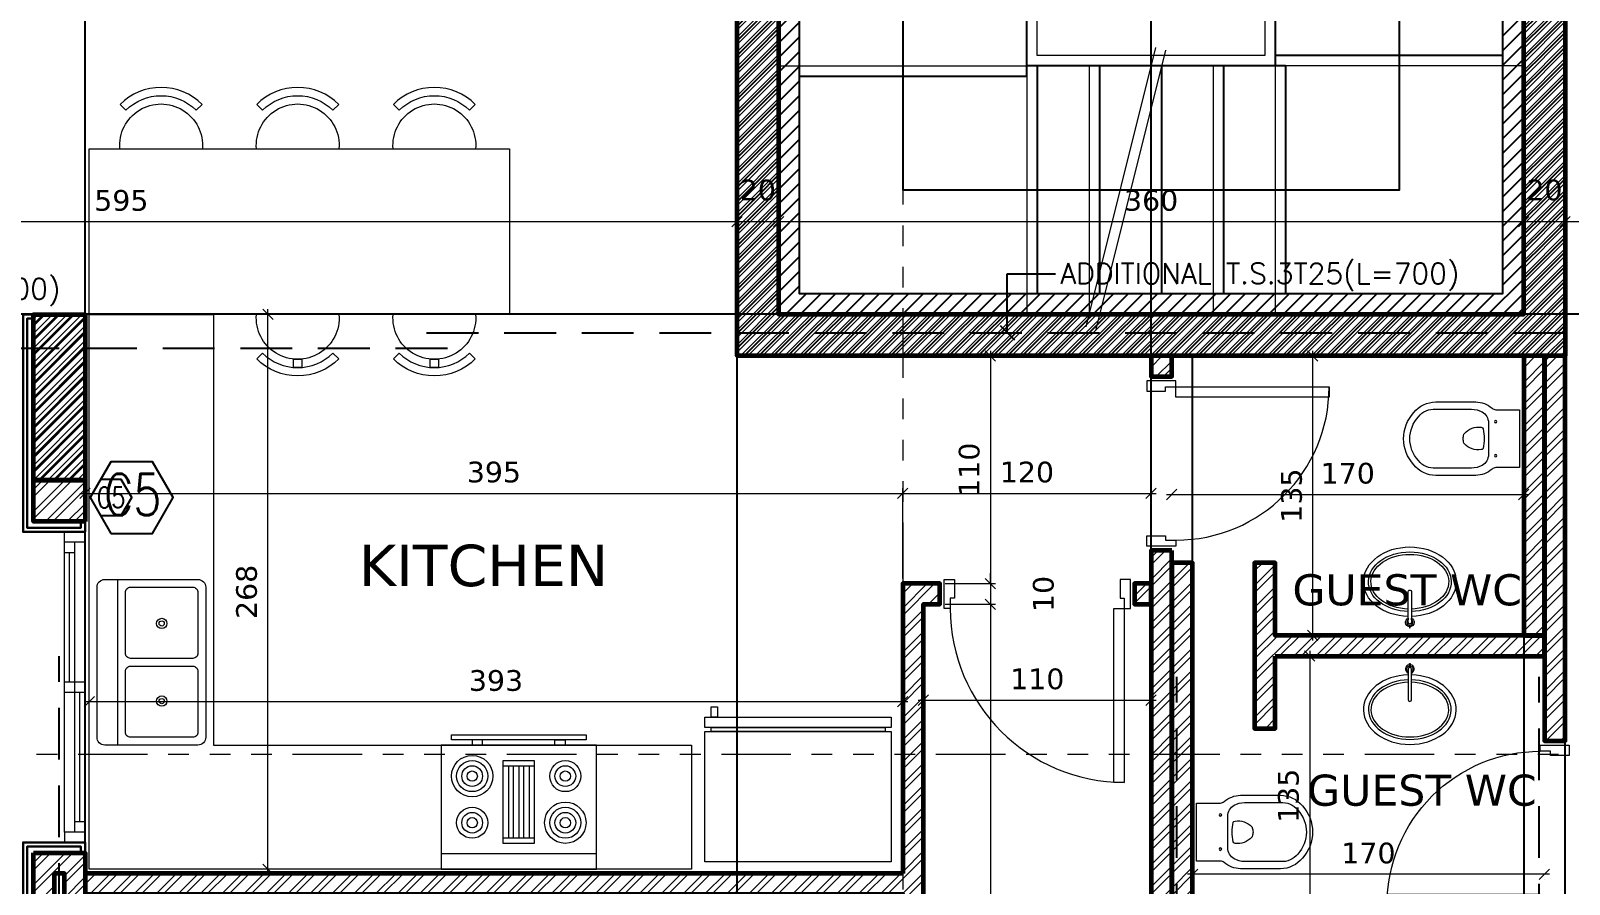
# Model space of a CAD drawing. Header units: inches. Extents: x -48 to 777, y -156 to 510.
# Drawn here: x 394.76 to 402.2, y 141.1 to 145.23 of the extents above; entities that cross this region are included whole.
import ezdxf
from ezdxf.enums import TextEntityAlignment as Align

# ---------------------------------------------------------------- set-up
doc = ezdxf.new("R2010")
doc.units = ezdxf.units.IN
doc.header["$MEASUREMENT"] = 0
doc.set_wipeout_variables(frame=1)
for name, pattern in [('ACAD_ISO06W100', [36, 24, -3, 0, -3, 0, -3, 0, -3]), ('ACAD_ISO10W100', [18, 12, -3, 0, -3]), ('HIDDEN', [0.375, 0.25, -0.125])]:
    doc.linetypes.add(name, pattern=pattern)
doc.layers.get('Defpoints').update_dxf_attribs({"lineweight": 5})
for name, color, linetype, lineweight in [('A-AXIS', 253, 'ACAD_ISO10W100', 5), ('A-AXIS ST', 251, 'ACAD_ISO10W100', 5), ('A-DIM', 9, 'Continuous', 5), ('A-DOORS', 38, 'Continuous', 20), ('A-FURN1', 211, 'Continuous', 15), ('A-LEVELS', 139, 'Continuous', 20), ('A-LIMIT LOT', 235, 'ACAD_ISO10W100', 20), ('A-NOTES', 151, 'Continuous', 20), ('A-PILLARS', 1, 'Continuous', 60), ('A-SANITARY', 120, 'Continuous', 5), ('A-SIGNS1', 20, 'Continuous', 15), ('A-STAIRS', 135, 'Continuous', 20), ('A-TEXT', 50, 'Continuous', 15), ('A-WALLS', 7, 'Continuous', 60), ('A-WINDOWS', 4, 'Continuous', 20), ('C-STONE', 42, 'Continuous', 30), ('D-METAL', 156, 'Continuous', 20), ('H-PILLARS', 61, 'Continuous', 5), ('H-WALLS', 51, 'Continuous', 5)]:
    doc.layers.add(name, color=color, linetype=linetype, lineweight=lineweight)
for name, color, linetype in [('pts pc', 7, 'Continuous'), ('Str-Axes', 8, 'Continuous'), ('str-col-hatch', 8, 'Continuous'), ('str-COL-TAG-100', 1, 'Continuous'), ('str-COL-TAG-50', 7, 'Continuous'), ('str-columns', 3, 'Continuous'), ('str-slab-top', 1, 'Continuous'), ('str-stairs', 2, 'Continuous'), ('str-sunken-slabs', 5, 'Continuous'), ('str-walls', 5, 'Continuous')]:
    doc.layers.add(name, color=color, linetype=linetype)
doc.styles.add('5mm', font='simplex_.ttf', dxfattribs={"height": 5})
doc.styles.add('ROMAN', font='ROMANS.SHX')
doc.styles.add('ROMAND', font='verdana.ttf')
doc.styles.add('ROMANS', font='romans__.ttf', dxfattribs={"height": 0.14})
doc.dimstyles.new('M-1.50', dxfattribs={"dimtxt": 0.1, "dimasz": 0.05, "dimexe": 0.025, "dimexo": 0.025, "dimgap": 0.05, "dimtad": 1, "dimlfac": 100, "dimrnd": 0.5, "dimzin": 9, "dimdsep": 46, "dimtxsty": 'ROMAND', "dimblk": 'OBLIQUE', "dimcen": 1, "dimdle": 0.025, "dimclrd": 256, "dimclre": 256, "dimclrt": 2, "dimadec": 0, "dimazin": 0, "dimtfac": 0.666667, "dimtmove": 2, "dimatfit": 3, "dimfxl": 0.04, "dimtolj": 1, "dimtzin": 5, "dimlwd": -1, "dimlwe": -1, "dimarcsym": 0})
doc.dimstyles.new('structure', dxfattribs={"dimtxt": 0.1, "dimasz": 0.07, "dimexe": 0.18, "dimexo": 1, "dimgap": 0.05, "dimtad": 1, "dimdec": 1, "dimlfac": 100, "dimrnd": 0.5, "dimdsep": 46, "dimtxsty": 'ROMAN', "dimblk1": 'OBLIQUE', "dimblk2": 'OBLIQUE', "dimsah": 1, "dimcen": 0.009, "dimse1": 1, "dimse2": 1, "dimclrd": 4, "dimclre": 9, "dimclrt": 1, "dimadec": 0, "dimazin": 0, "dimtfac": 0.066667, "dimtdec": 1, "dimtix": 1, "dimtmove": 2, "dimatfit": 3, "dimldrblk": 'OBLIQUE', "dimfxl": 0.18, "dimtolj": 1, "dimarcsym": 0})
pattern_1 = [(45, (-242.49175, -175.21088), (-0.0530330086, 0.0530330086), []), (45, (-242.4564, -175.21088), (-0.0530330086, 0.0530330086), [])]

# ---------------------------------------------------------------- blocks, each defined once
blk = doc.blocks.new('*U35')
for points in [[(130, -160), (100, -160), (100, -20), (150, -20), (150, -110), (130, -110), (130, -160)], [(970, -160), (1000, -160), (1000, -20), (950, -20), (950, -110), (970, -110), (970, -160)], [(920, -1000), (920, -160), (970, -160), (970, -1000)]]:
    blk.add_lwpolyline(points, close=True)
blk.add_arc((970, -160), 840, 180, 270)
blk = doc.blocks.new('*U37')
for points in [[(130, -160), (100, -160), (100, -20), (150, -20), (150, -110), (130, -110), (130, -160)], [(870, -160), (900, -160), (900, -20), (850, -20), (850, -110), (870, -110), (870, -160)], [(180, -900), (180, -160), (130, -160), (130, -900)]]:
    blk.add_lwpolyline(points, close=True)
blk.add_arc((130, -160), 740, 270, 0)
blk = doc.blocks.new('*U38')
for points in [[(130, -160), (100, -160), (100, -20), (150, -20), (150, -110), (130, -110), (130, -160)], [(870, -160), (900, -160), (900, -20), (850, -20), (850, -110), (870, -110), (870, -160)], [(820, -900), (820, -160), (870, -160), (870, -900)]]:
    blk.add_lwpolyline(points, close=True)
blk.add_arc((870, -160), 740, 180, 270)
blk = doc.blocks.new('dgfbd')
for p, q in [((329.9043, -20.2022), (329.9043, -19.4522)), ((329.9543, -19.9022), (329.9543, -19.7522)), ((329.9543, -19.7522), (330.3543, -19.7522)), ((329.9793, -19.9022), (329.9793, -19.7522)), ((330.3293, -19.7522), (330.3293, -19.9022)), ((330.3543, -19.7522), (330.3543, -19.9022)), ((330.3293, -19.7772), (329.9793, -19.7772)), ((329.9793, -19.8022), (330.3293, -19.8022)), ((330.3293, -19.8272), (329.9793, -19.8272)), ((330.3543, -19.9022), (329.9543, -19.9022)), ((329.9793, -19.8522), (330.3293, -19.8522)), ((330.3293, -19.8772), (329.9793, -19.8772))]:
    blk.add_line(p, q)
for points in [[(330.4293, -19.4522), (329.8293, -19.4522), (329.8293, -20.2022), (330.4293, -20.2022)], [(330.4543, -19.5022), (330.4793, -19.5022), (330.4793, -20.1522), (330.4543, -20.1522)], [(330.4293, -19.6522), (330.4543, -19.6522), (330.4543, -19.6022), (330.4293, -19.6022)], [(330.4293, -20.0022), (330.4543, -20.0022), (330.4543, -20.0522), (330.4293, -20.0522)]]:
    blk.add_lwpolyline(points, close=True)
for centre, radius in [((330.0543, -19.6022), 0.075), ((330.2793, -19.6022), 0.1), ((330.2793, -19.6022), 0.075), ((330.0543, -19.6022), 0.05), ((330.0543, -19.6022), 0.025), ((330.2793, -19.6022), 0.05), ((330.2793, -19.6022), 0.025), ((330.0543, -20.0522), 0.1), ((330.0543, -20.0522), 0.075), ((330.2793, -20.0522), 0.075), ((330.0543, -20.0522), 0.05), ((330.0543, -20.0522), 0.025), ((330.2793, -20.0522), 0.05), ((330.2793, -20.0522), 0.025)]:
    blk.add_circle(centre, radius)
blk = doc.blocks.new('gchxfd')
blk.add_line((330.5257, -18.6103), (330.5257, -17.8103))
for points in [[(330.4632, -18.6103, -0.414214), (330.4257, -18.5728), (330.4257, -17.8478, -0.414214), (330.4632, -17.8103), (330.9132, -17.8103, -0.414214), (330.9507, -17.8478), (330.9507, -18.5728, -0.414214), (330.9132, -18.6103)], [(330.5882, -18.1916, -0.414214), (330.5632, -18.1666), (330.5632, -17.8728, -0.414214), (330.5882, -17.8478), (330.8882, -17.8478, -0.414214), (330.9132, -17.8728), (330.9132, -18.1666, -0.414214), (330.8882, -18.1916)], [(330.7132, -18.0228, -1), (330.7632, -18.0228, -1)], [(330.7257, -18.0228, -1), (330.7507, -18.0228, -1)], [(330.5882, -18.5728, -0.414214), (330.5632, -18.5478), (330.5632, -18.2541, -0.414214), (330.5882, -18.2291), (330.8882, -18.2291, -0.414214), (330.9132, -18.2541), (330.9132, -18.5478, -0.414214), (330.8882, -18.5728)], [(330.7132, -18.3978, -1), (330.7632, -18.3978, -1)], [(330.7257, -18.3978, -1), (330.7507, -18.3978, -1)]]:
    blk.add_lwpolyline(points, format="xyb", close=True)
blk = doc.blocks.new('fghjgcfd')
for points in [[(114.5932, -90.6209, 0.697476), (114.5868, -90.6535), (114.5868, -90.6631, -0.791584), (114.5932, -90.6121)], [(114.6052, -90.8243, -0.509087), (114.5932, -90.8331, -0.325305), (114.5868, -90.8243), (114.5868, -90.6384, -1), (114.6052, -90.6384)], [(114.6052, -90.6631), (114.6052, -90.6535, 0.697476), (114.5988, -90.6209), (114.5988, -90.6121, -0.791584)]]:
    blk.add_lwpolyline(points, format="xyb", close=True)
blk.add_lwpolyline([(114.5988, -90.6044), (114.5932, -90.6044), (114.5932, -90.6223), (114.5988, -90.6223)], close=True)
at = {"extrusion": (0, 0, -1)}
for major_axis, ratio, start_param, end_param in [((-0.28, 0), 0.75, 7.88683, 14.104318), ((-0.25, 0), 0.72, 7.890774, 14.100375), ((-0.235, 0), 0.702128, 7.893123, 14.098025)]:
    blk.add_ellipse((114.596, -90.8834), major_axis=major_axis, ratio=ratio, start_param=start_param, end_param=end_param, dxfattribs=at)
blk = doc.blocks.new('A$C114C6178')
for points in [[(177.5, -211.9, 0.16864), (147.3, -132.7, -0.198912), (140, -115), (140, 0), (-140, 0), (-140, -115, -0.198912), (-147.3, -132.7, 0.16864), (-177.5, -211.9), (-177.5, -405, 0.225866), (-126.2, -510.7, 0.390178), (126.2, -510.7, 0.225866), (177.5, -405)], [(142.8, -231.9, 0.110329), (129.5, -180.6, 0.254034), (77, -150), (-77, -150, 0.254034), (-129.5, -180.6, 0.110329), (-142.8, -231.9), (-142.8, -405, 0.247706), (-105.9, -488.7, 0.390724), (106.2, -488.4, 0.246571), (142.8, -405)], [(54.9, -185.7, 0.338204), (47.1, -176.5, 0.109547), (-47.1, -176.5, 0.38369), (-52.4, -185.7, 0.252795), (-25.1, -266.2, 0.060555), (-21, -268.7, 0.083015), (0, -272.4, 0.083015), (21, -268.7, 0.060555), (25.1, -266.2, 0.250335)]]:
    blk.add_lwpolyline(points, format="xyb", close=True)
for centre in [(-82.5, -115), (82.5, -115)]:
    blk.add_circle(centre, 5.91)
blk = doc.blocks.new('*U25')
for p, q in [((50, 100), (1450, 100)), ((100, 100), (100, 50)), ((100, 75), (725, 75)), ((725, 0), (725, 100)), ((775, 0), (775, 100)), ((50, 50), (1450, 50)), ((50, 0), (1450, 0)), ((775, 25), (1400, 25)), ((1400, 0), (1400, 50))]:
    blk.add_line(p, q)
for points in [[(0, 100), (50, 100), (50, 0), (0, 0)], [(1500, 100), (1450, 100), (1450, 0), (1500, 0)]]:
    blk.add_lwpolyline(points)
blk = doc.blocks.new('DZGXFDHYN')
for points in [[(28.3776, 30.5482), (29.2776, 30.5482), (29.2776, 31.1782), (28.3776, 31.1782)], [(28.4076, 30.5282), (29.2476, 30.5282), (29.2476, 30.5482), (28.4076, 30.5482)], [(28.3776, 30.4782), (29.2776, 30.4782), (29.2776, 30.5282), (28.3776, 30.5282)], [(28.4376, 30.4782), (28.4076, 30.4782), (28.4076, 30.4282), (28.4376, 30.4282)]]:
    blk.add_lwpolyline(points, close=True)
blk = doc.blocks.new('AXIS')
at = {"layer": 'A-AXIS ST', "ltscale": 0.1}
for p, q in [((637.51853, 296.91777), (637.51853, 336.01919)), ((640.66853, 296.91777), (640.66853, 336.01919)), ((642.66853, 296.91777), (642.66853, 336.01919)), ((644.66853, 296.91777), (644.66853, 336.01919)), ((657.61853, 319.06933), (627.81853, 319.06933))]:
    blk.add_line(p, q, dxfattribs=at)
blk = doc.blocks.new('_Oblique')
at = {"color": 0, "linetype": 'ByBlock', "lineweight": -2}
blk.add_line((-0.5, -0.5), (0.5, 0.5), dxfattribs=at)
blk = doc.blocks.new('*D137')
at = {"layer": 'A-DIM', "transparency": 16777216}
for p, q in [((399.0518, 141.9938), (400.2018, 141.9938)), ((399.0768, 141.9688), (399.0768, 141.9688))]:
    blk.add_line(p, q, dxfattribs=at)
at = {"layer": 'Defpoints', "color": 0, "transparency": 16777216}
for p in [(399.0768, 141.9938), (400.1768, 141.9938), (400.1768, 141.9938)]:
    blk.add_point(p, dxfattribs=at)
at = {"layer": 'A-DIM', "transparency": 16777216, "xscale": 0.05, "yscale": 0.05, "zscale": 0.05, "rotation": 180}
blk.add_blockref('_Oblique', (399.0768, 141.9938), dxfattribs=at)
at = {"layer": 'A-DIM', "transparency": 16777216, "xscale": 0.05, "yscale": 0.05, "zscale": 0.05}
blk.add_blockref('_Oblique', (400.1768, 141.9938), dxfattribs=at)
at = {"layer": 'A-DIM', "color": 2, "transparency": 16777216, "insert": (399.6268, 142.0959), "char_height": 0.1, "attachment_point": 5, "style": 'ROMAND'}
blk.add_mtext('\\A1;110', dxfattribs=at)
blk = doc.blocks.new('*D141')
at = {"layer": 'A-DIM', "transparency": 16777216}
blk.add_line((400.9579, 142.2819), (400.9579, 143.6819), dxfattribs=at)
at = {"layer": 'Defpoints', "color": 0, "transparency": 16777216}
for p in [(400.9579, 143.6569), (400.9579, 143.6569), (400.9579, 142.3069)]:
    blk.add_point(p, dxfattribs=at)
at = {"layer": 'A-DIM', "transparency": 16777216, "xscale": 0.05, "yscale": 0.05, "zscale": 0.05}
for p, rotation in [((400.9579, 143.6569), 90), ((400.9579, 142.3069), 270)]:
    blk.add_blockref('_Oblique', p, dxfattribs=dict(at, rotation=rotation))
at = {"layer": 'A-DIM', "color": 2, "transparency": 16777216, "insert": (400.8558, 142.9819), "char_height": 0.1, "attachment_point": 5, "rotation": 90, "style": 'ROMAND'}
blk.add_mtext('\\A1;135', dxfattribs=at)
blk = doc.blocks.new('*D142')
at = {"layer": 'A-DIM', "transparency": 16777216}
for p, q in [((401.9768, 143.2895), (401.9768, 142.9622)), ((400.2518, 142.9872), (402.0018, 142.9872))]:
    blk.add_line(p, q, dxfattribs=at)
at = {"layer": 'Defpoints', "color": 0, "transparency": 16777216}
for p in [(401.9768, 143.3145), (400.2768, 142.9872), (401.9768, 142.9872)]:
    blk.add_point(p, dxfattribs=at)
at = {"layer": 'A-DIM', "transparency": 16777216, "xscale": 0.05, "yscale": 0.05, "zscale": 0.05, "rotation": 180}
blk.add_blockref('_Oblique', (400.2768, 142.9872), dxfattribs=at)
at = {"layer": 'A-DIM', "transparency": 16777216, "xscale": 0.05, "yscale": 0.05, "zscale": 0.05}
blk.add_blockref('_Oblique', (401.9768, 142.9872), dxfattribs=at)
at = {"layer": 'A-DIM', "color": 2, "transparency": 16777216, "insert": (401.1268, 143.0892), "char_height": 0.1, "attachment_point": 5, "style": 'ROMAND'}
blk.add_mtext('\\A1;170', dxfattribs=at)
blk = doc.blocks.new('*D143')
at = {"layer": 'A-DIM', "transparency": 16777216}
blk.add_line((400.9429, 142.2319), (400.9429, 140.8319), dxfattribs=at)
at = {"layer": 'Defpoints', "color": 0, "transparency": 16777216}
for p in [(400.9429, 142.2069), (400.9429, 140.8569), (400.9429, 140.8569)]:
    blk.add_point(p, dxfattribs=at)
at = {"layer": 'A-DIM', "transparency": 16777216, "xscale": 0.05, "yscale": 0.05, "zscale": 0.05}
for p, rotation in [((400.9429, 142.2069), 90), ((400.9429, 140.8569), 270)]:
    blk.add_blockref('_Oblique', p, dxfattribs=dict(at, rotation=rotation))
at = {"layer": 'A-DIM', "color": 2, "transparency": 16777216, "insert": (400.8408, 141.5319), "char_height": 0.1, "attachment_point": 5, "rotation": 90, "style": 'ROMAND'}
blk.add_mtext('\\A1;135', dxfattribs=at)
blk = doc.blocks.new('*D144')
at = {"layer": 'A-DIM', "transparency": 16777216}
for p, q in [((402.1018, 141.1527), (400.3518, 141.1527)), ((402.0768, 141.1277), (402.0768, 141.1277))]:
    blk.add_line(p, q, dxfattribs=at)
at = {"layer": 'Defpoints', "color": 0, "transparency": 16777216}
for p in [(400.3768, 141.1527), (400.3768, 141.1527), (402.0768, 141.1527)]:
    blk.add_point(p, dxfattribs=at)
at = {"layer": 'A-DIM', "transparency": 16777216, "xscale": 0.05, "yscale": 0.05, "zscale": 0.05, "rotation": 180}
blk.add_blockref('_Oblique', (400.3768, 141.1527), dxfattribs=at)
at = {"layer": 'A-DIM', "transparency": 16777216, "xscale": 0.05, "yscale": 0.05, "zscale": 0.05}
blk.add_blockref('_Oblique', (402.0768, 141.1527), dxfattribs=at)
at = {"layer": 'A-DIM', "color": 2, "transparency": 16777216, "insert": (401.2268, 141.2547), "char_height": 0.1, "attachment_point": 5, "style": 'ROMAND'}
blk.add_mtext('\\A1;170', dxfattribs=at)
blk = doc.blocks.new('*D161')
at = {"layer": 'A-DIM', "transparency": 16777216}
blk.add_line((399.0018, 141.9859), (395.0218, 141.9859), dxfattribs=at)
at = {"layer": 'Defpoints', "color": 0, "transparency": 16777216}
for p in [(395.0468, 141.9859), (395.0468, 141.9859), (398.9768, 141.9859)]:
    blk.add_point(p, dxfattribs=at)
at = {"layer": 'A-DIM', "transparency": 16777216, "xscale": 0.05, "yscale": 0.05, "zscale": 0.05, "rotation": 180}
blk.add_blockref('_Oblique', (395.0468, 141.9859), dxfattribs=at)
at = {"layer": 'A-DIM', "transparency": 16777216, "xscale": 0.05, "yscale": 0.05, "zscale": 0.05}
blk.add_blockref('_Oblique', (398.9768, 141.9859), dxfattribs=at)
at = {"layer": 'A-DIM', "color": 2, "transparency": 16777216, "insert": (397.0118, 142.088), "char_height": 0.1, "attachment_point": 5, "style": 'ROMAND'}
blk.add_mtext('\\A1;393', dxfattribs=at)
blk = doc.blocks.new('*D162')
at = {"layer": 'A-DIM', "transparency": 16777216}
blk.add_line((395.9097, 141.1519), (395.9097, 143.8819), dxfattribs=at)
at = {"layer": 'Defpoints', "color": 0, "transparency": 16777216}
for p in [(395.9097, 143.8569), (395.9097, 143.8569), (395.9097, 141.1769)]:
    blk.add_point(p, dxfattribs=at)
at = {"layer": 'A-DIM', "transparency": 16777216, "xscale": 0.05, "yscale": 0.05, "zscale": 0.05}
for p, rotation in [((395.9097, 143.8569), 90), ((395.9097, 141.1769), 270)]:
    blk.add_blockref('_Oblique', p, dxfattribs=dict(at, rotation=rotation))
at = {"layer": 'A-DIM', "color": 2, "transparency": 16777216, "insert": (395.8074, 142.5169), "char_height": 0.1, "attachment_point": 5, "rotation": 90, "style": 'ROMAND'}
blk.add_mtext('\\A1;268', dxfattribs=at)
blk = doc.blocks.new('*D265')
at = {"layer": 'A-DIM', "transparency": 16777216}
for p, q in [((408.8768, 144.3649), (408.8768, 144.28)), ((408.9018, 144.305), (402.1518, 144.305)), ((402.1768, 144.0642), (402.1768, 144.33))]:
    blk.add_line(p, q, dxfattribs=at)
at = {"layer": 'Defpoints', "color": 0, "transparency": 16777216}
for p in [(408.8768, 144.3899), (402.1768, 144.305), (402.1768, 144.0392)]:
    blk.add_point(p, dxfattribs=at)
at = {"layer": 'A-DIM', "transparency": 16777216, "xscale": 0.05, "yscale": 0.05, "zscale": 0.05, "rotation": 180}
blk.add_blockref('_Oblique', (402.1768, 144.305), dxfattribs=at)
at = {"layer": 'A-DIM', "transparency": 16777216, "xscale": 0.05, "yscale": 0.05, "zscale": 0.05}
blk.add_blockref('_Oblique', (408.8768, 144.305), dxfattribs=at)
at = {"layer": 'A-DIM', "color": 2, "transparency": 16777216, "insert": (405.5268, 144.407), "char_height": 0.1, "attachment_point": 5, "style": 'ROMAND'}
blk.add_mtext('\\A1;670', dxfattribs=at)
blk = doc.blocks.new('*D266')
at = {"layer": 'A-DIM', "transparency": 16777216}
for p, q in [((402.2018, 144.305), (401.9518, 144.305)), ((401.9768, 144.0597), (401.9768, 144.33)), ((402.1768, 144.0642), (402.1768, 144.33))]:
    blk.add_line(p, q, dxfattribs=at)
at = {"layer": 'Defpoints', "color": 0, "transparency": 16777216}
for p in [(401.9768, 144.305), (401.9768, 144.0347), (402.1768, 144.0392)]:
    blk.add_point(p, dxfattribs=at)
at = {"layer": 'A-DIM', "transparency": 16777216, "xscale": 0.05, "yscale": 0.05, "zscale": 0.05, "rotation": 180}
blk.add_blockref('_Oblique', (401.9768, 144.305), dxfattribs=at)
at = {"layer": 'A-DIM', "transparency": 16777216, "xscale": 0.05, "yscale": 0.05, "zscale": 0.05}
blk.add_blockref('_Oblique', (402.1768, 144.305), dxfattribs=at)
at = {"layer": 'A-DIM', "color": 2, "transparency": 16777216, "insert": (402.0768, 144.4571), "char_height": 0.1, "attachment_point": 5, "style": 'ROMAND'}
blk.add_mtext('\\A1;20', dxfattribs=at)
blk = doc.blocks.new('*D267')
at = {"layer": 'A-DIM', "transparency": 16777216}
for p, q in [((402.0018, 144.305), (398.3518, 144.305)), ((398.3768, 144.2011), (398.3768, 144.33)), ((401.9768, 144.0597), (401.9768, 144.33))]:
    blk.add_line(p, q, dxfattribs=at)
at = {"layer": 'Defpoints', "color": 0, "transparency": 16777216}
for p in [(398.3768, 144.305), (398.3768, 144.1761), (401.9768, 144.0347)]:
    blk.add_point(p, dxfattribs=at)
at = {"layer": 'A-DIM', "transparency": 16777216, "xscale": 0.05, "yscale": 0.05, "zscale": 0.05, "rotation": 180}
blk.add_blockref('_Oblique', (398.3768, 144.305), dxfattribs=at)
at = {"layer": 'A-DIM', "transparency": 16777216, "xscale": 0.05, "yscale": 0.05, "zscale": 0.05}
blk.add_blockref('_Oblique', (401.9768, 144.305), dxfattribs=at)
at = {"layer": 'A-DIM', "color": 2, "transparency": 16777216, "insert": (400.1768, 144.4071), "char_height": 0.1, "attachment_point": 5, "style": 'ROMAND'}
blk.add_mtext('\\A1;360', dxfattribs=at)
blk = doc.blocks.new('*D268')
at = {"layer": 'A-DIM', "transparency": 16777216}
for p, q in [((398.4018, 144.305), (398.1518, 144.305)), ((398.1768, 144.1427), (398.1768, 144.33)), ((398.3768, 144.2011), (398.3768, 144.33))]:
    blk.add_line(p, q, dxfattribs=at)
at = {"layer": 'Defpoints', "color": 0, "transparency": 16777216}
for p in [(398.1768, 144.305), (398.1768, 144.1177), (398.3768, 144.1761)]:
    blk.add_point(p, dxfattribs=at)
at = {"layer": 'A-DIM', "transparency": 16777216, "xscale": 0.05, "yscale": 0.05, "zscale": 0.05, "rotation": 180}
blk.add_blockref('_Oblique', (398.1768, 144.305), dxfattribs=at)
at = {"layer": 'A-DIM', "transparency": 16777216, "xscale": 0.05, "yscale": 0.05, "zscale": 0.05}
blk.add_blockref('_Oblique', (398.3768, 144.305), dxfattribs=at)
at = {"layer": 'A-DIM', "color": 2, "transparency": 16777216, "insert": (398.2768, 144.4571), "char_height": 0.1, "attachment_point": 5, "style": 'ROMAND'}
blk.add_mtext('\\A1;20', dxfattribs=at)
blk = doc.blocks.new('*D269')
at = {"layer": 'A-DIM', "transparency": 16777216}
for p, q in [((398.2018, 144.305), (392.2018, 144.305)), ((392.2268, 144.0987), (392.2268, 144.33)), ((398.1768, 144.1427), (398.1768, 144.33))]:
    blk.add_line(p, q, dxfattribs=at)
at = {"layer": 'Defpoints', "color": 0, "transparency": 16777216}
for p in [(392.2268, 144.305), (398.1768, 144.1177), (392.2268, 144.0737)]:
    blk.add_point(p, dxfattribs=at)
at = {"layer": 'A-DIM', "transparency": 16777216, "xscale": 0.05, "yscale": 0.05, "zscale": 0.05, "rotation": 180}
blk.add_blockref('_Oblique', (392.2268, 144.305), dxfattribs=at)
at = {"layer": 'A-DIM', "transparency": 16777216, "xscale": 0.05, "yscale": 0.05, "zscale": 0.05}
blk.add_blockref('_Oblique', (398.1768, 144.305), dxfattribs=at)
at = {"layer": 'A-DIM', "color": 2, "transparency": 16777216, "insert": (395.2018, 144.407), "char_height": 0.1, "attachment_point": 5, "style": 'ROMAND'}
blk.add_mtext('\\A1;595', dxfattribs=at)
blk = doc.blocks.new('*D272')
at = {"layer": 'A-DIM', "transparency": 16777216}
for p, q in [((395.0268, 143.0319), (395.0268, 142.9678)), ((398.9768, 142.5819), (398.9768, 143.0178)), ((395.0018, 142.9928), (399.0018, 142.9928))]:
    blk.add_line(p, q, dxfattribs=at)
at = {"layer": 'Defpoints', "color": 0, "transparency": 16777216}
for p in [(395.0268, 143.0569), (398.9768, 142.9928), (398.9768, 142.5569)]:
    blk.add_point(p, dxfattribs=at)
at = {"layer": 'A-DIM', "transparency": 16777216, "xscale": 0.05, "yscale": 0.05, "zscale": 0.05, "rotation": 180}
blk.add_blockref('_Oblique', (395.0268, 142.9928), dxfattribs=at)
at = {"layer": 'A-DIM', "transparency": 16777216, "xscale": 0.05, "yscale": 0.05, "zscale": 0.05}
blk.add_blockref('_Oblique', (398.9768, 142.9928), dxfattribs=at)
at = {"layer": 'A-DIM', "color": 2, "transparency": 16777216, "insert": (397.0018, 143.0949), "char_height": 0.1, "attachment_point": 5, "style": 'ROMAND'}
blk.add_mtext('\\A1;395', dxfattribs=at)
blk = doc.blocks.new('*D273')
at = {"layer": 'A-DIM', "transparency": 16777216}
for p, q in [((398.9768, 142.5819), (398.9768, 143.0178)), ((400.1768, 142.7419), (400.1768, 143.0178)), ((398.9518, 142.9928), (400.2018, 142.9928))]:
    blk.add_line(p, q, dxfattribs=at)
at = {"layer": 'Defpoints', "color": 0, "transparency": 16777216}
for p in [(400.1768, 142.9928), (400.1768, 142.7169), (398.9768, 142.5569)]:
    blk.add_point(p, dxfattribs=at)
at = {"layer": 'A-DIM', "transparency": 16777216, "xscale": 0.05, "yscale": 0.05, "zscale": 0.05, "rotation": 180}
blk.add_blockref('_Oblique', (398.9768, 142.9928), dxfattribs=at)
at = {"layer": 'A-DIM', "transparency": 16777216, "xscale": 0.05, "yscale": 0.05, "zscale": 0.05}
blk.add_blockref('_Oblique', (400.1768, 142.9928), dxfattribs=at)
at = {"layer": 'A-DIM', "color": 2, "transparency": 16777216, "insert": (399.5768, 143.0949), "char_height": 0.1, "attachment_point": 5, "style": 'ROMAND'}
blk.add_mtext('\\A1;120', dxfattribs=at)
blk = doc.blocks.new('*D274')
at = {"layer": 'A-DIM', "transparency": 16777216}
for p, q in [((399.4006, 143.6819), (399.4006, 142.5319)), ((399.4089, 143.6569), (399.4256, 143.6569)), ((399.1818, 142.5569), (399.4256, 142.5569))]:
    blk.add_line(p, q, dxfattribs=at)
at = {"layer": 'Defpoints', "color": 0, "transparency": 16777216}
for p in [(399.3839, 143.6569), (399.1568, 142.5569), (399.4006, 142.5569)]:
    blk.add_point(p, dxfattribs=at)
at = {"layer": 'A-DIM', "transparency": 16777216, "xscale": 0.05, "yscale": 0.05, "zscale": 0.05}
for p, rotation in [((399.4006, 143.6569), 90), ((399.4006, 142.5569), 270)]:
    blk.add_blockref('_Oblique', p, dxfattribs=dict(at, rotation=rotation))
at = {"layer": 'A-DIM', "color": 2, "transparency": 16777216, "insert": (399.2985, 143.1069), "char_height": 0.1, "attachment_point": 5, "rotation": 90, "style": 'ROMAND'}
blk.add_mtext('\\A1;110', dxfattribs=at)
blk = doc.blocks.new('*D275')
at = {"layer": 'A-DIM', "transparency": 16777216}
for p, q in [((399.1818, 142.5569), (399.4256, 142.5569)), ((399.4006, 142.5569), (399.4006, 142.6069)), ((399.4006, 142.5569), (399.4006, 142.4569)), ((399.1818, 142.4569), (399.4256, 142.4569)), ((399.4006, 142.4569), (399.4006, 142.4069))]:
    blk.add_line(p, q, dxfattribs=at)
at = {"layer": 'Defpoints', "color": 0, "transparency": 16777216}
for p in [(399.1568, 142.5569), (399.1568, 142.4569), (399.4006, 142.4569)]:
    blk.add_point(p, dxfattribs=at)
at = {"layer": 'A-DIM', "transparency": 16777216, "xscale": 0.05, "yscale": 0.05, "zscale": 0.05}
for p, rotation in [((399.4006, 142.5569), 270), ((399.4006, 142.4569), 90)]:
    blk.add_blockref('_Oblique', p, dxfattribs=dict(at, rotation=rotation))
at = {"layer": 'A-DIM', "color": 2, "transparency": 16777216, "insert": (399.6567, 142.5069), "char_height": 0.1, "attachment_point": 5, "rotation": 90, "style": 'ROMAND'}
blk.add_mtext('\\A1;10', dxfattribs=at)
blk = doc.blocks.new('*D276')
at = {"layer": 'A-DIM', "transparency": 16777216}
for p, q in [((399.4006, 142.4819), (399.4006, 134.2819)), ((399.1818, 142.4569), (399.4256, 142.4569)), ((399.1818, 134.3069), (399.4256, 134.3069))]:
    blk.add_line(p, q, dxfattribs=at)
at = {"layer": 'Defpoints', "color": 0, "transparency": 16777216}
for p in [(399.1568, 142.4569), (399.1568, 134.3069), (399.4006, 134.3069)]:
    blk.add_point(p, dxfattribs=at)
at = {"layer": 'A-DIM', "transparency": 16777216, "xscale": 0.05, "yscale": 0.05, "zscale": 0.05}
for p, rotation in [((399.4006, 142.4569), 90), ((399.4006, 134.3069), 270)]:
    blk.add_blockref('_Oblique', p, dxfattribs=dict(at, rotation=rotation))
at = {"layer": 'A-DIM', "color": 2, "transparency": 16777216, "insert": (399.2983, 138.3819), "char_height": 0.1, "attachment_point": 5, "rotation": 90, "style": 'ROMAND'}
blk.add_mtext('\\A1;815', dxfattribs=at)
blk = doc.blocks.new('*D306')
at = {"layer": 'A-DIM', "transparency": 16777216}
for p, q in [((391.4018, 155.8084), (389.9643, 155.8084)), ((389.9893, 127.6319), (389.9893, 155.8334)), ((395.2018, 127.6569), (389.9643, 127.6569))]:
    blk.add_line(p, q, dxfattribs=at)
at = {"layer": 'Defpoints', "color": 0, "transparency": 16777216}
for p in [(389.9893, 155.8084), (391.4268, 155.8084), (395.2268, 127.6569)]:
    blk.add_point(p, dxfattribs=at)
at = {"layer": 'A-DIM', "transparency": 16777216, "xscale": 0.05, "yscale": 0.05, "zscale": 0.05}
for p, rotation in [((389.9893, 155.8084), 90), ((389.9893, 127.6569), 270)]:
    blk.add_blockref('_Oblique', p, dxfattribs=dict(at, rotation=rotation))
at = {"layer": 'A-DIM', "color": 2, "transparency": 16777216, "insert": (389.887, 141.7327), "char_height": 0.1, "attachment_point": 5, "rotation": 90, "style": 'ROMAND'}
blk.add_mtext('\\A1;2815', dxfattribs=at)
blk = doc.blocks.new('LOT 688  TOPOGRAPHIC PLAN')
at = {"layer": 'A-LEVELS', "linetype": 'Continuous'}
blk.add_lwpolyline([(-315986.7853, -27916.74858), (-315986.50938, -27916.63741), (-315986.26012, -27916.47485), (-315986.04446, -27916.27165), (-315985.68411, -27915.78224), (-315985.36788, -27915.2469), (-315985.03521, -27914.74332), (-315984.84378, -27914.52771), (-315984.62729, -27914.34684), (-315984.12665, -27914.07836), (-315983.55729, -27913.90415), (-315982.31565, -27913.69397), (-315981.69501, -27913.58572), (-315981.10632, -27913.43141), (-315980.53616, -27913.25862), (-315979.95068, -27913.12539), (-315979.35793, -27913.00458), (-315978.78258, -27912.83532)], dxfattribs=at)
at = {"layer": 'A-NOTES', "linetype": 'Continuous', "style": '5mm'}
blk.add_text('688', height=2, rotation=346.245633, dxfattribs=at).set_placement((-315981.70648, -27916.11756))
at = {"linetype": 'Continuous'}
blk.add_wipeout([(-315996.80172, -27893.57917), (-315969.32038, -27896.23659), (-315969.32038, -27930.53073), (-315964.08799, -27936.87852), (-315964.6636, -27941.43051), (-315970.22923, -27937.16678), (-315985.1164, -27950.2257)], dxfattribs=at).dxf.layer = 'A-LIMIT LOT'
blk = doc.blocks.new('tags')
at = {"layer": 'str-COL-TAG-100', "color": 2}
blk.add_lwpolyline([(0.125, -0.2616), (0.325, -0.2616), (0.425, -0.0884), (0.325, 0.0848), (0.125, 0.0848), (0.025, -0.0884)], close=True, dxfattribs=at)
at = {"layer": 'str-COL-TAG-50', "color": 2}
blk.add_lwpolyline([(0.075, -0.175), (0.175, -0.175), (0.225, -0.0884), (0.175, -0.0018), (0.075, -0.0018), (0.025, -0.0884)], close=True, dxfattribs=at)
at = {"layer": 'str-COL-TAG-100', "color": 1, "style": 'ROMANS', "width": 0.699426}
blk.add_attdef('NUMBER', text='', height=0.2, dxfattribs=at).set_placement((0.0918, -0.1741), (0.3679, -0.1741), align=Align.FIT)
at = {"layer": 'str-COL-TAG-50', "color": 1, "style": 'ROMANS', "width": 0.697102}
blk.add_attdef('NUMBER', text='', height=0.1, dxfattribs=at).set_placement((0.0562, -0.1375), (0.1938, -0.1375), align=Align.FIT)

msp = doc.modelspace()

# ---------------------------------------------------------------- block references
at = {"layer": 'pts pc'}
msp.add_blockref('LOT 688  TOPOGRAPHIC PLAN', (316381.44716, 28057.10823), dxfattribs=at)

# ---------------------------------------------------------------- next in the draw order: hatches: boundary and pattern name
at = {"layer": 'H-PILLARS'}
h = msp.add_hatch(dxfattribs=at)
h.set_pattern_fill('ANSI31', color=256, scale=0.2)
h.set_pattern_definition([(45, (-143.491753, -175.21929), (-0.0176776695, 0.0176776695), [])])
h.paths.add_polyline_path([(402.17678, 146.91845), (402.17678, 143.65688), (398.17678, 143.65688), (398.17678, 146.91845), (398.37678, 146.91845), (398.37678, 143.85845), (401.97678, 143.85845), (401.97678, 146.91845)])
at = {"layer": 'H-PILLARS', "linetype": 'Continuous'}
h = msp.add_hatch(dxfattribs=at)
h.set_pattern_fill('ANSI31', color=256, scale=0.2)
h.set_pattern_definition([(45, (-150.591753, -169.60263), (-0.0176776695, 0.0176776695), [])])
h.paths.add_polyline_path([(395.02678, 143.05688), (394.77678, 143.05688), (394.77678, 143.85688), (395.02678, 143.85688)])
at = {"layer": 'H-WALLS'}
h = msp.add_hatch(dxfattribs=at)
h.set_pattern_fill('ANSI32', color=256, scale=0.2)
h.set_pattern_definition(pattern_1)
h.paths.add_polyline_path([(400.27678, 143.65688), (400.17678, 143.65688), (400.17678, 143.55688), (400.27678, 143.55688)], flags=17)
h = msp.add_hatch(dxfattribs=at)
h.set_pattern_fill('ANSI32', color=256, scale=0.2)
h.set_pattern_definition(pattern_1)
h.paths.add_polyline_path([(402.07678, 143.65688), (402.07678, 143.65688), (402.07678, 143.65688), (401.97678, 143.65688), (401.97678, 142.30688), (402.07678, 142.30688)], flags=17)
h = msp.add_hatch(dxfattribs=at)
h.set_pattern_fill('ANSI32', color=256, scale=0.2)
h.set_pattern_definition(pattern_1)
h.paths.add_polyline_path([(402.17678, 143.65688), (402.17678, 143.65688), (402.17678, 143.65688), (402.07678, 143.65688), (402.07678, 141.79688), (402.17678, 141.79688)], flags=17)
h = msp.add_hatch(dxfattribs=at)
h.set_pattern_fill('ANSI32', color=256, scale=0.2)
h.set_pattern_definition(pattern_1)
h.paths.add_polyline_path([(395.02678, 142.85688), (394.77678, 142.85688), (394.77678, 143.05688), (395.02678, 143.05688)], flags=17)
h = msp.add_hatch(dxfattribs=at)
h.set_pattern_fill('ANSI32', color=256, scale=0.2)
h.set_pattern_definition(pattern_1)
h.paths.add_polyline_path([(400.27678, 142.71688), (400.17678, 142.71688), (400.17678, 140.85688), (400.27678, 140.85688)], flags=17)
h = msp.add_hatch(dxfattribs=at)
h.set_pattern_fill('ANSI32', color=256, scale=0.2)
h.set_pattern_definition(pattern_1)
h.paths.add_polyline_path([(401.97678, 140.85688), (400.37678, 140.85688), (400.37678, 140.75688), (401.97678, 140.75688)], flags=16)
h.paths.add_polyline_path([(400.37678, 141.75688), (400.37678, 141.75688), (400.37678, 142.65688), (400.27678, 142.65688), (400.27678, 140.85688), (400.37678, 140.85688)], flags=17)
h = msp.add_hatch(dxfattribs=at)
h.set_pattern_fill('ANSI32', color=256, scale=0.2)
h.set_pattern_definition(pattern_1)
h.paths.add_polyline_path([(400.77678, 142.20688), (402.07678, 142.20688), (402.07678, 142.30688), (400.77678, 142.30688), (400.77678, 142.65688), (400.67678, 142.65688), (400.67678, 141.85688), (400.77678, 141.85688)], flags=17)
h = msp.add_hatch(dxfattribs=at)
h.set_pattern_fill('ANSI32', color=256, scale=0.2)
h.set_pattern_definition(pattern_1)
h.paths.add_polyline_path([(398.97678, 141.15688), (395.02678, 141.15688), (395.02678, 141.05688), (398.97678, 141.05688), (398.97678, 138.99688), (399.07678, 138.99688), (399.07678, 142.45688), (399.15678, 142.45688), (399.15678, 142.55688), (398.97678, 142.55688)], flags=17)
h = msp.add_hatch(dxfattribs=at)
h.set_pattern_fill('ANSI32', color=256, scale=0.2)
h.set_pattern_definition(pattern_1)
h.paths.add_polyline_path([(400.17678, 142.55688), (400.09678, 142.55688), (400.09678, 142.45688), (400.17678, 142.45688)], flags=17)
h = msp.add_hatch(dxfattribs=at)
h.set_pattern_fill('ANSI32', color=256, scale=0.2)
h.set_pattern_definition(pattern_1)
h.paths.add_polyline_path([(394.77678, 141.25688), (395.02678, 141.25688), (395.02678, 140.85688), (394.92678, 140.85688), (394.92678, 141.15688), (394.87678, 141.15688), (394.87678, 140.85688), (394.77678, 140.85688)], flags=17)
at = {"layer": 'str-col-hatch'}
h = msp.add_hatch(dxfattribs=at)
h.set_pattern_fill('ANSI31', color=256, scale=0.4)
h.set_pattern_definition([(45, (-301.35302, 92.347635), (-0.035355339, 0.035355339), [])])
h.paths.add_polyline_path([(394.77678, 143.85688), (394.77678, 143.05688), (395.02678, 143.05688), (395.02678, 143.85688)])
at = {"layer": 'str-walls'}
h = msp.add_hatch(dxfattribs=at)
h.set_pattern_fill('ANSI31', color=8, scale=0.4)
h.set_pattern_definition([(45, (-198, -99), (-0.035355339, 0.035355339), [])])
h.paths.add_polyline_path([(398.47678, 146.91845), (398.47678, 143.95845), (401.87678, 143.95845), (401.87678, 146.91845), (402.17678, 146.91845), (402.17678, 143.65688), (398.17679, 143.65686), (398.17677, 146.91845)])

# ---------------------------------------------------------------- next in the draw order: linework, layer by layer
at = {"layer": 'A-AXIS', "linetype": 'ACAD_ISO06W100', "ltscale": 0.014}
msp.add_line((388.77664, 141.73298), (412.66993, 141.73298), dxfattribs=at)
msp.add_lwpolyline([(398.97678, 162.53523), (398.97678, 107.99672)], dxfattribs=at)
at = {"layer": 'A-FURN1', "extrusion": (0, 0, -1)}
for points in [[(-395.19591, 144.87162), (-395.2242, 144.84333, 0.4142136), (-395.56361, 144.84333), (-395.59189, 144.87162, -0.4142136)], [(-395.85597, 144.87162), (-395.88425, 144.84333, 0.4142136), (-396.22366, 144.84333), (-396.25195, 144.87162, -0.4142136)], [(-396.51602, 144.87162), (-396.5443, 144.84333, 0.4142136), (-396.88371, 144.84333), (-396.912, 144.87162, -0.4142136)], [(-395.85597, 143.64215), (-395.88425, 143.67044, -0.4142136), (-396.22366, 143.67044), (-396.25195, 143.64215, 0.4142136)], [(-396.51602, 143.64215), (-396.5443, 143.67044, -0.4142136), (-396.88371, 143.67044), (-396.912, 143.64215, 0.4142136)], [(-396.07396, 143.60098, 0.0417393), (-396.03396, 143.60098), (-396.03396, 143.64115, -0.0501256), (-396.07396, 143.64115)], [(-396.73401, 143.60098, 0.0417393), (-396.69401, 143.60098), (-396.69401, 143.64115, -0.0501256), (-396.73401, 143.64115)]]:
    msp.add_lwpolyline(points, format="xyb", close=True, dxfattribs=at)
for centre, start, end in [((-395.3939, 144.67363), 355.198389, 184.801611), ((-396.05396, 144.67363), 355.198389, 184.801611), ((-396.71401, 144.67363), 355.198389, 184.801611), ((-396.05396, 143.84014), 175.198389, 4.801611), ((-396.71401, 143.84014), 175.198389, 4.801611)]:
    msp.add_arc(centre, 0.2, start, end, dxfattribs=at)
at = {"layer": 'A-PILLARS'}
for points in [[(402.17678, 146.91845), (402.17678, 143.65688), (398.17678, 143.65688), (398.17678, 146.91845), (398.37678, 146.91845), (398.37678, 143.85845), (401.97678, 143.85845), (401.97678, 146.91845)], [(395.02678, 143.05688), (394.77678, 143.05688), (394.77678, 143.85688), (395.02678, 143.85688)]]:
    msp.add_lwpolyline(points, close=True, dxfattribs=at)
at = {"layer": 'A-SANITARY'}
msp.add_lwpolyline([(397.07678, 143.85688), (395.04678, 143.85688), (395.04678, 144.65688), (397.07678, 144.65688)], close=True, dxfattribs=at)
msp.add_lwpolyline([(395.64678, 143.85688), (395.64678, 141.77688), (397.95678, 141.77688), (397.95678, 141.17688), (395.04678, 141.17688), (395.04678, 143.85688), (395.64678, 143.85688)], dxfattribs=at)
at = {"layer": 'A-SIGNS1'}
for p, q in [((400.1986, 145.14572), (399.86136, 143.79676)), ((400.2471, 145.13359), (399.90986, 143.78464))]:
    msp.add_line(p, q, dxfattribs=at)
msp.add_lwpolyline([(398.97678, 146.85845), (398.97678, 144.45845), (401.37678, 144.45845), (401.37678, 146.85845)], dxfattribs=at)
at = {"layer": 'A-STAIRS'}
for p, q in [((399.57678, 145.05845), (399.57678, 143.85845)), ((399.87678, 145.05845), (399.87678, 143.85845)), ((400.17678, 145.05845), (400.17678, 143.85845)), ((400.47678, 145.05845), (400.47678, 143.85845)), ((400.77678, 145.05845), (400.77678, 143.85845))]:
    msp.add_line(p, q, dxfattribs=at)
for points in [[(399.57678, 145.05845), (399.57678, 146.74595)], [(398.37678, 145.05845), (399.57678, 145.05845)], [(401.97678, 145.05845), (400.77678, 145.05845)]]:
    msp.add_lwpolyline(points, dxfattribs=at)
at = {"layer": 'A-WALLS', "linetype": 'Continuous'}
for points in [[(400.27678, 143.65688), (400.17678, 143.65688), (400.17678, 143.55688), (400.27678, 143.55688)], [(402.07678, 143.65688), (402.07678, 143.65688), (402.07678, 143.65688), (401.97678, 143.65688), (401.97678, 142.30688), (402.07678, 142.30688)], [(402.17678, 143.65688), (402.17678, 143.65688), (402.17678, 143.65688), (402.07678, 143.65688), (402.07678, 141.79688), (402.17678, 141.79688)], [(395.02678, 142.85688), (394.77678, 142.85688), (394.77678, 143.05688), (395.02678, 143.05688)], [(400.37678, 141.75688), (400.37678, 141.75688), (400.37678, 142.65688), (400.27678, 142.65688), (400.27678, 140.85688), (400.37678, 140.85688)], [(398.97678, 141.15688), (395.02678, 141.15688), (395.02678, 141.05688), (398.97678, 141.05688), (398.97678, 138.99688), (399.07678, 138.99688), (399.07678, 142.45688), (399.15678, 142.45688), (399.15678, 142.55688), (398.97678, 142.55688)]]:
    msp.add_lwpolyline(points, close=True, dxfattribs=at)
at = {"layer": 'A-WALLS'}
for points in [[(400.27678, 142.71688), (400.17678, 142.71688), (400.17678, 140.85688), (400.27678, 140.85688)], [(400.17678, 142.55688), (400.09678, 142.55688), (400.09678, 142.45688), (400.17678, 142.45688)], [(394.77678, 141.25688), (395.02678, 141.25688), (395.02678, 140.85688), (394.92678, 140.85688), (394.92678, 141.15688), (394.87678, 141.15688), (394.87678, 140.85688), (394.77678, 140.85688)]]:
    msp.add_lwpolyline(points, close=True, dxfattribs=at)
at = {"layer": 'A-WALLS', "linetype": 'Continuous'}
msp.add_lwpolyline([(400.77678, 142.20688), (402.07678, 142.20688), (402.07678, 142.30688), (400.77678, 142.30688), (400.77678, 142.65688), (400.67678, 142.65688), (400.67678, 141.85688), (400.77678, 141.85688), (400.77678, 142.20688)], dxfattribs=at)
at = {"layer": 'C-STONE', "linetype": 'Continuous'}
for points in [[(394.77678, 143.85688), (394.72678, 143.85688), (394.72678, 143.55688), (394.72678, 143.55688), (394.72678, 142.80688), (395.02678, 142.80688), (395.02678, 142.85688)], [(394.77678, 143.83688), (394.74678, 143.83688), (394.74678, 143.57688), (394.74678, 143.57688), (394.74678, 142.82688), (395.00678, 142.82688), (395.00678, 142.85688)], [(395.02678, 141.25688), (395.02678, 141.30688), (394.72678, 141.30688), (394.72678, 139.60688), (395.02678, 139.60688), (395.02678, 139.65688)], [(395.00678, 141.25688), (395.00678, 141.28688), (394.74678, 141.28688), (394.74678, 139.62688), (395.00678, 139.62688), (395.00678, 139.65688)]]:
    msp.add_lwpolyline(points, dxfattribs=at)
at = {"layer": 'D-METAL'}
for points in [[(399.57678, 146.85845), (400.77678, 146.85845), (400.77678, 145.05845), (399.57678, 145.05845)], [(399.62678, 146.80845), (400.72678, 146.80845), (400.72678, 145.10845), (399.62678, 145.10845)]]:
    msp.add_lwpolyline(points, close=True, dxfattribs=at)
at = {"layer": 'Str-Axes', "ltscale": 0.1}
for p, q in [((395.02678, 122.25688), (395.02678, 161.35831)), ((398.17678, 122.25688), (398.17678, 161.35831)), ((400.17678, 122.25688), (400.17678, 161.35831)), ((402.17678, 122.25688), (402.17678, 161.35831)), ((413.62657, 143.85845), (385.32678, 143.85845))]:
    msp.add_line(p, q, dxfattribs=at)
at = {"layer": 'str-columns'}
msp.add_lwpolyline([(394.77678, 143.05688), (395.02678, 143.05688), (395.02678, 143.85688), (394.77678, 143.85688)], close=True, dxfattribs=at)
at = {"layer": 'str-slab-top', "linetype": 'HIDDEN'}
for p, q in [((396.67678, 143.76882), (403.67678, 143.76882)), ((394.90178, 138.70688), (394.90178, 142.20688)), ((400.30178, 138.60688), (400.30178, 142.10688)), ((402.05178, 138.60688), (402.05178, 142.10688))]:
    msp.add_line(p, q, dxfattribs=at)
msp.add_lwpolyline([(392.02678, 143.84429), (392.02678, 143.69429), (396.87678, 143.69429)], dxfattribs=at)
at = {"layer": 'str-stairs'}
for p, q in [((400.77678, 146.90845), (400.77678, 145.05845)), ((399.57678, 145.00845), (399.57678, 146.80845)), ((400.82678, 145.05845), (399.57678, 145.05845)), ((399.62678, 145.05845), (399.62678, 143.95845)), ((399.92678, 145.05845), (399.92678, 143.95845)), ((400.22678, 145.05845), (400.22678, 143.95845)), ((400.52678, 145.05845), (400.52678, 143.95845)), ((400.82678, 145.05845), (400.82678, 143.95845))]:
    msp.add_line(p, q, dxfattribs=at)
at = {"layer": 'str-stairs', "color": 8}
msp.add_lwpolyline([(398.97678, 146.80845), (398.97678, 144.45845), (401.37678, 144.45845), (401.37678, 146.90845)], dxfattribs=at)
at = {"layer": 'str-stairs'}
for points in [[(401.87678, 145.10845), (400.77678, 145.10845)], [(398.47678, 145.00845), (399.57678, 145.00845)]]:
    msp.add_lwpolyline(points, dxfattribs=at)
at = {"layer": 'str-sunken-slabs'}
msp.add_lwpolyline([(401.97678, 140.85688), (400.37678, 140.85688), (400.37678, 143.65688), (401.97678, 143.65688)], close=True, dxfattribs=at)
at = {"layer": 'str-walls'}
msp.add_lwpolyline([(398.47678, 146.91845), (398.47678, 143.95845), (401.87678, 143.95845), (401.87678, 146.91845), (402.17678, 146.91845), (402.17678, 143.65688), (398.17679, 143.65686), (398.17677, 146.91845)], close=True, dxfattribs=at)

# ---------------------------------------------------------------- next in the draw order: block references
at = {"layer": 'A-DIM'}
msp.add_blockref('AXIS', (-242.49175, -175.21088), dxfattribs=at)
msp.add_blockref('AXIS', (-242.49175, -175.21088), dxfattribs=at)
at = {"layer": 'A-DOORS', "yscale": 0.0009999999999906, "zscale": 0.0009999999999906}
for name, p, xscale, rotation in [('*U38', (400.13678, 142.63688), 0.0009999999999906, 90.00000000000001), ('*U37', (402.21678, 140.87688), -0.0009999999999906, 270)]:
    msp.add_blockref(name, p, dxfattribs=dict(at, xscale=xscale, rotation=rotation))
at = {"layer": 'A-DOORS', "xscale": 0.0009999999999906, "yscale": 0.0009999999999906, "zscale": 0.0009999999999906}
msp.add_blockref('*U35', (399.07678, 142.59688), dxfattribs=at)
at = {"layer": 'A-SANITARY', "extrusion": (0, 0, -1), "xscale": 0.001000000000885, "yscale": 0.001000000000885, "zscale": -0.001000000000885}
for p, rotation in [((-401.95678, 143.25688), 90), ((-400.39678, 141.35688), 270)]:
    msp.add_blockref('A$C114C6178', p, dxfattribs=dict(at, rotation=rotation))
at = {"layer": 'A-SANITARY', "xscale": 0.8, "yscale": 0.8, "zscale": 0.8, "rotation": 180}
msp.add_blockref('fghjgcfd', (493.10359, 69.85898), dxfattribs=at)
at = {"layer": 'A-SANITARY'}
msp.add_blockref('gchxfd', (64.65856, 160.3872), dxfattribs=at)
at = {"layer": 'A-SANITARY', "xscale": -0.8, "yscale": 0.8, "zscale": 0.8}
msp.add_blockref('fghjgcfd', (493.10359, 214.65479), dxfattribs=at)
at = {"layer": 'A-SANITARY', "extrusion": (0, 0, -1), "rotation": 180}
msp.add_blockref('DZGXFDHYN', (-369.64378, 172.39039), dxfattribs=at)
at = {"layer": 'A-SANITARY', "rotation": 90}
msp.add_blockref('dgfbd', (377.29461, -188.65238), dxfattribs=at)
at = {"layer": 'A-WINDOWS', "xscale": -0.0009999999999906004, "yscale": 0.0009999999999906004, "zscale": 0.0009999999999906004, "rotation": 269.9999999971884}
msp.add_blockref('*U25', (394.92678, 141.30688), dxfattribs=at)
at = {"layer": 'Str-Axes'}
msp.add_blockref('AXIS', (-242.49175, -175.21088), dxfattribs=at)
at = {"layer": 'str-columns'}
ref = msp.add_blockref('tags', (395.02678, 143.06073), dxfattribs=at)
ref.add_attrib('NUMBER', 'C5', dxfattribs={"layer": 'str-COL-TAG-50', "color": 1, "height": 0.1, "style": 'ROMANS', "width": 0.63631}).set_placement((395.08297, 142.92323), (395.22056, 142.92323), align=Align.FIT)
ref.add_attrib('NUMBER', 'C5', dxfattribs={"layer": 'str-COL-TAG-100', "color": 1, "height": 0.2, "style": 'ROMANS', "width": 0.638431}).set_placement((395.11862, 142.88667), (395.39471, 142.88667), align=Align.FIT)

# ---------------------------------------------------------------- next in the draw order: texts
at = {"layer": 'A-TEXT', "style": 'ROMAND'}
for s, insert, char_height, width, attachment_point in [('KITCHEN', (397.55445, 142.54082), 0.2, 2.4947222, 9), ('GUEST WC', (400.85949, 142.60199), 0.15, 2.3447222, 1), ('GUEST WC', (400.93074, 141.63412), 0.15, 2.3447222, 1)]:
    msp.add_mtext(s, dxfattribs=dict(at, insert=insert, char_height=char_height, width=width, attachment_point=attachment_point))
at = {"layer": 'str-slab-top', "style": 'ROMAN'}
for s, p in [('ADDITIONAL T.S.3T25(L=700)', (399.7373, 144.00462)), ('ADDITIONAL B.S.6T16(L=500)', (392.95716, 143.93009))]:
    msp.add_text(s, height=0.1, dxfattribs=at).set_placement(p)

# ---------------------------------------------------------------- next in the draw order: dimensions: what is measured, and where the dimension line sits
at = {"layer": 'A-DIM'}
for base, p1, p2, picture, middle in [((389.98931, 155.80845), (395.22678, 127.65688), (391.42678, 155.80845), '*D306', (389.88703, 141.73267)), ((395.90971, 143.85689), (395.90971, 141.17689), (395.90971, 143.85689), '*D162', (395.80743, 142.51689)), ((399.40058, 142.55688), (399.38391, 143.65688), (399.15678, 142.55688), '*D274', (399.29853, 143.10688)), ((400.95787, 143.65689), (400.95787, 142.30689), (400.95787, 143.65689), '*D141', (400.85579, 142.98189)), ((399.40058, 142.45688), (399.15678, 142.55688), (399.15678, 142.45688), '*D275', (399.65673, 142.50688)), ((399.40058, 134.30688), (399.15678, 142.45688), (399.15678, 134.30688), '*D276', (399.2983, 138.38188)), ((400.94287, 140.85689), (400.94287, 142.20689), (400.94287, 140.85689), '*D143', (400.84079, 141.53189))]:
    dim = msp.add_linear_dim(base=base, p1=p1, p2=p2, angle=90, dimstyle='M-1.50', dxfattribs=at)
    dim.commit()
    dim.dimension.update_dxf_attribs({"geometry": picture, "text_midpoint": middle})
for base, p1, p2, picture, middle in [((398.17678, 144.305), (398.37678, 144.17606), (398.17678, 144.11769), '*D268', (398.27678, 144.45708)), ((401.97678, 144.305), (402.17678, 144.0392), (401.97678, 144.03465), '*D266', (402.07678, 144.45708)), ((392.22678, 144.305), (398.17678, 144.11769), (392.22678, 144.07375), '*D269', (395.20178, 144.40704)), ((398.37678, 144.305), (401.97678, 144.03465), (398.37678, 144.17606), '*D267', (400.17678, 144.40708)), ((402.17678, 144.305), (408.87678, 144.38991), (402.17678, 144.0392), '*D265', (405.52678, 144.40704)), ((401.97678, 142.98719), (400.27678, 142.98719), (401.97678, 143.31446), '*D142', (401.12678, 143.08924)), ((398.97678, 142.99277), (395.02678, 143.05688), (398.97678, 142.55688), '*D272', (397.00178, 143.09486)), ((400.17678, 142.99277), (398.97678, 142.55688), (400.17678, 142.71688), '*D273', (399.57678, 143.09486)), ((395.04678, 141.9859), (398.97678, 141.9859), (395.04678, 141.9859), '*D161', (397.01178, 142.08798)), ((400.17678, 141.99382), (399.07678, 141.99382), (400.17678, 141.99382), '*D137', (399.62678, 142.09587)), ((400.37678, 141.15268), (402.07678, 141.15268), (400.37678, 141.15268), '*D144', (401.22678, 141.25473))]:
    dim = msp.add_linear_dim(base=base, p1=p1, p2=p2, dimstyle='M-1.50', dxfattribs=at)
    dim.commit()
    dim.dimension.update_dxf_attribs({"geometry": picture, "text_midpoint": middle})

# ---------------------------------------------------------------- next in the draw order: leaders
at = {"layer": 'str-slab-top'}
msp.add_leader([(399.48192, 143.76882), (399.48192, 144.05375), (399.71485, 144.05375)], dimstyle='structure', override={"dimgap": 0.05, "dimtad": 0, "dimfxl": 0.04, "dimfxlon": 1}, dxfattribs=at)

doc.saveas('drawing.dxf')
